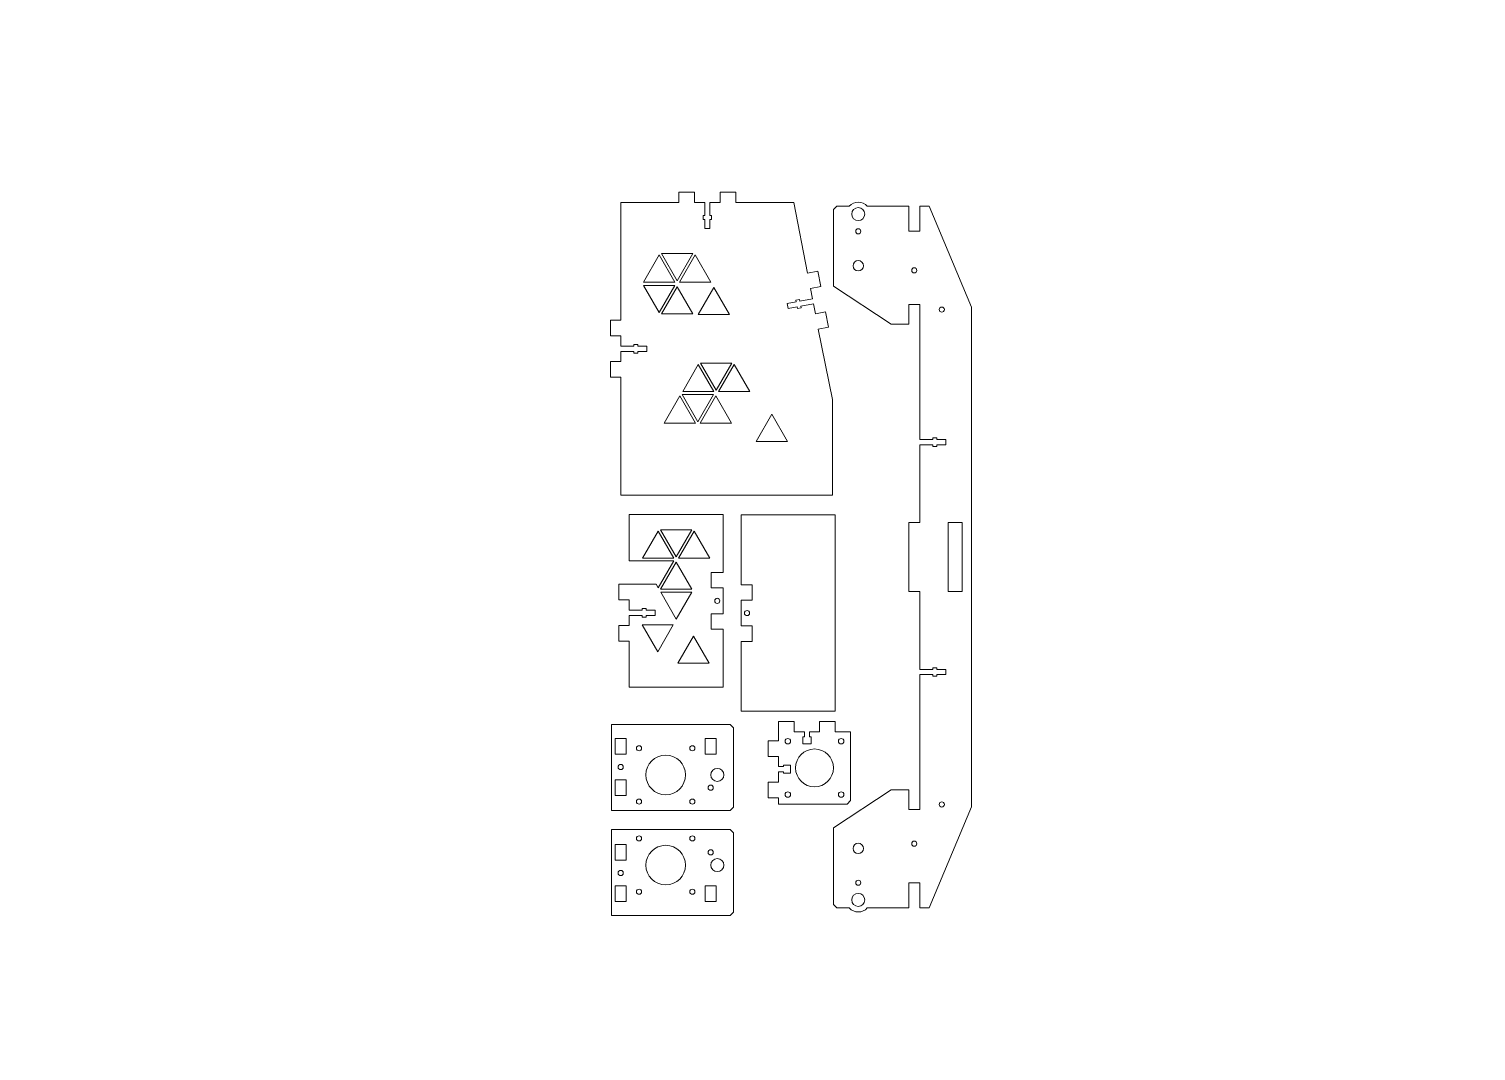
# Model space of a CAD drawing. Header units: millimetres. Extents: x 0 to 841, y 0 to 594.
import ezdxf

# ---------------------------------------------------------------- set-up
doc = ezdxf.new("R2010")
doc.units = ezdxf.units.MM
for name, pattern in [('K5LT32768', [0]), ('K5LT32769', [0]), ('K5LT32770', [0])]:
    doc.linetypes.add(name, pattern=pattern)

# ---------------------------------------------------------------- blocks, each defined once
blk = doc.blocks.new('U1')
at = {"color": 7, "linetype": 'K5LT32768', "lineweight": 18}
for p, q in [((377.75, 499.08), (377.75, 493.08)), ((377.75, 499.08), (386.85, 499.08)), ((386.85, 493.08), (386.85, 499.08)), ((401.75, 493.08), (401.75, 499.08)), ((401.75, 499.08), (410.85, 499.08)), ((410.85, 499.08), (410.85, 493.08)), ((344.05, 424.68), (344.05, 493.08)), ((344.05, 493.08), (377.75, 493.08)), ((386.85, 493.08), (392.75, 493.08)), ((392.75, 493.08), (392.75, 485.58)), ((395.75, 493.08), (401.75, 493.08)), ((395.75, 485.58), (395.75, 493.08)), ((410.85, 493.08), (444.46, 493.08)), ((444.46, 493.08), (452.55, 452.08)), ((467.56, 489.05), (469.56, 491.05)), ((467.56, 489.05), (467.57, 444.55)), ((469.56, 491.05), (476.75, 491.05)), ((487.18, 491.05), (511.26, 491.05)), ((511.27, 476.5), (511.26, 491.05)), ((517.77, 476.5), (517.77, 491.05)), ((517.77, 491.05), (523.26, 491.05)), ((547.77, 432.35), (523.26, 491.05)), ((391.75, 483.28), (391.75, 485.58)), ((391.75, 485.58), (392.75, 485.58)), ((392.75, 483.28), (391.75, 483.28)), ((392.75, 483.28), (392.75, 478.08)), ((395.75, 485.58), (396.75, 485.58)), ((395.75, 478.08), (395.75, 483.28)), ((396.75, 483.28), (395.75, 483.28)), ((396.75, 485.58), (396.75, 483.28)), ((392.75, 478.08), (395.75, 478.08)), ((517.77, 476.5), (511.27, 476.5)), ((458.44, 453.22), (452.55, 452.08)), ((460.18, 444.29), (458.44, 453.22)), ((454.29, 443.14), (460.18, 444.29)), ((455.43, 437.25), (454.29, 443.14)), ((501.07, 422.35), (467.57, 444.55)), ((445.81, 435.38), (440.71, 434.39)), ((440.71, 434.39), (441.28, 431.45)), ((441.28, 431.45), (446.38, 432.44)), ((445.62, 436.36), (447.88, 436.8)), ((445.81, 435.38), (445.62, 436.36)), ((446.57, 431.46), (446.38, 432.44)), ((448.83, 431.89), (446.57, 431.46)), ((447.88, 436.8), (448.07, 435.82)), ((455.43, 437.25), (448.07, 435.82)), ((448.64, 432.88), (456, 434.31)), ((448.64, 432.88), (448.83, 431.89)), ((457.13, 428.52), (456, 434.31)), ((457.13, 428.52), (463.02, 429.66)), ((464.76, 420.73), (463.02, 429.66)), ((517.77, 433.9), (511.27, 433.9)), ((511.27, 433.9), (511.27, 422.35)), ((517.77, 433.9), (517.77, 355.4)), ((547.77, 432.35), (547.77, 141.85)), ((338.05, 415.58), (338.05, 424.68)), ((344.05, 424.68), (338.05, 424.68)), ((464.76, 420.73), (458.75, 419.56)), ((511.27, 422.35), (501.07, 422.35)), ((344.05, 415.58), (338.05, 415.58)), ((344.05, 409.58), (344.05, 415.58)), ((344.05, 409.58), (344.05, 415.58)), ((458.75, 419.56), (467.06, 378.58)), ((351.55, 409.58), (344.05, 409.58)), ((344.05, 400.68), (344.05, 406.58)), ((344.05, 400.68), (344.05, 406.58)), ((344.05, 400.68), (344.05, 406.58)), ((344.05, 406.58), (351.55, 406.58)), ((351.55, 409.58), (351.55, 410.58)), ((351.55, 410.58), (353.85, 410.58)), ((351.55, 405.58), (351.55, 406.58)), ((353.85, 405.58), (351.55, 405.58)), ((353.85, 410.58), (353.85, 409.58)), ((359.05, 409.58), (353.85, 409.58)), ((353.85, 406.58), (359.05, 406.58)), ((353.85, 406.58), (353.85, 405.58)), ((359.05, 406.58), (359.05, 409.58)), ((344.05, 400.68), (338.05, 400.68)), ((338.05, 391.58), (338.05, 400.68)), ((338.05, 391.58), (344.05, 391.58)), ((344.05, 323.08), (344.05, 391.58)), ((467.06, 323.08), (467.06, 378.58)), ((525.27, 355.4), (517.77, 355.4)), ((525.27, 355.4), (525.27, 356.4)), ((525.27, 356.4), (527.57, 356.4)), ((527.57, 356.4), (527.57, 355.4)), ((532.77, 355.4), (527.57, 355.4)), ((532.77, 352.4), (532.77, 355.4)), ((517.77, 352.4), (517.77, 307.1)), ((517.77, 352.4), (525.27, 352.4)), ((525.27, 351.4), (525.27, 352.4)), ((527.57, 351.4), (525.27, 351.4)), ((527.57, 352.4), (532.77, 352.4)), ((527.57, 352.4), (527.57, 351.4)), ((344.05, 323.08), (467.06, 323.08)), ((348.87, 284.9), (348.87, 311.84)), ((348.87, 311.84), (403.47, 311.84)), ((403.47, 278.14), (403.47, 311.84)), ((468.47, 311.54), (413.87, 311.54)), ((413.87, 311.54), (413.87, 271.04)), ((468.47, 311.54), (468.47, 197.54)), ((517.77, 307.1), (511.27, 307.1)), ((511.27, 307.1), (511.27, 267.1)), ((396.57, 269.14), (396.57, 278.14)), ((396.57, 278.14), (403.47, 278.14)), ((342.87, 262.14), (342.87, 271.24)), ((342.87, 271.24), (364.54, 271.24)), ((396.57, 269.14), (403.47, 269.14)), ((403.47, 254.14), (403.47, 269.14)), ((420.37, 271.04), (413.87, 271.04)), ((420.37, 262.04), (420.37, 271.04)), ((348.87, 262.14), (342.87, 262.14)), ((348.87, 256.14), (348.87, 262.14)), ((413.87, 262.04), (413.87, 247.04)), ((413.87, 262.04), (420.37, 262.04)), ((511.27, 267.1), (517.77, 267.1)), ((517.77, 267.1), (517.77, 221.8)), ((356.37, 256.14), (348.87, 256.14)), ((348.87, 247.24), (348.87, 253.14)), ((348.87, 253.14), (356.37, 253.14)), ((356.37, 256.14), (356.37, 257.14)), ((356.37, 257.14), (358.67, 257.14)), ((356.37, 252.14), (356.37, 253.14)), ((358.67, 257.14), (358.67, 256.14)), ((363.87, 256.14), (358.67, 256.14)), ((358.67, 253.14), (363.87, 253.14)), ((358.67, 253.14), (358.67, 252.14)), ((363.87, 253.14), (363.87, 256.14)), ((403.47, 254.14), (396.57, 254.14)), ((396.57, 254.14), (396.57, 245.14)), ((348.87, 247.24), (342.87, 247.24)), ((342.87, 238.14), (342.87, 247.24)), ((358.67, 252.14), (356.37, 252.14)), ((396.57, 245.14), (403.47, 245.14)), ((403.47, 211.44), (403.47, 245.14)), ((420.37, 247.04), (413.87, 247.04)), ((420.37, 247.04), (420.37, 238.04)), ((342.87, 238.14), (348.87, 238.14)), ((348.87, 211.44), (348.87, 238.14)), ((413.87, 197.54), (413.87, 238.04)), ((420.37, 238.04), (413.87, 238.04)), ((517.77, 221.8), (525.27, 221.8)), ((517.77, 218.8), (517.77, 140.3)), ((525.27, 218.8), (517.77, 218.8)), ((527.57, 222.8), (525.27, 222.8)), ((525.27, 222.8), (525.27, 221.8)), ((525.27, 218.8), (525.27, 217.8)), ((527.57, 221.8), (527.57, 222.8)), ((527.57, 221.8), (532.77, 221.8)), ((532.77, 218.8), (527.57, 218.8)), ((527.57, 217.8), (527.57, 218.8)), ((532.77, 221.8), (532.77, 218.8)), ((403.47, 211.44), (348.87, 211.44)), ((525.27, 217.8), (527.57, 217.8)), ((468.47, 197.54), (413.87, 197.54)), ((338.55, 139.76), (338.55, 189.76)), ((338.55, 189.76), (407.55, 189.76)), ((409.55, 187.76), (407.55, 189.76)), ((409.55, 187.76), (409.55, 141.76)), ((444.63, 191.56), (435.53, 191.56)), ((435.53, 191.56), (435.53, 185.56)), ((435.53, 185.56), (435.53, 180.31)), ((444.63, 185.56), (444.63, 191.56)), ((450.63, 185.56), (444.63, 185.56)), ((450.63, 182.56), (450.63, 185.56)), ((459.53, 185.56), (453.63, 185.56)), ((453.63, 182.56), (453.63, 185.56)), ((459.53, 185.56), (459.53, 191.56)), ((468.63, 191.56), (459.53, 191.56)), ((468.63, 191.56), (468.63, 185.56)), ((477.53, 185.56), (468.63, 185.56)), ((477.53, 145.56), (477.53, 185.56)), ((429.53, 180.31), (435.53, 180.31)), ((429.53, 180.31), (429.53, 171.21)), ((449.73, 178.56), (449.73, 182.56)), ((449.73, 182.56), (450.63, 182.56)), ((454.53, 178.56), (449.73, 178.56)), ((454.53, 182.56), (453.63, 182.56)), ((454.53, 178.56), (454.53, 182.56)), ((435.53, 171.21), (429.53, 171.21)), ((435.53, 171.21), (435.53, 165.31)), ((438.53, 165.31), (435.53, 165.31)), ((435.53, 162.31), (435.53, 156.31)), ((438.53, 162.31), (435.53, 162.31)), ((442.53, 166.21), (438.53, 166.21)), ((438.53, 166.21), (438.53, 165.31)), ((438.53, 161.41), (438.53, 162.31)), ((442.53, 161.41), (438.53, 161.41)), ((442.53, 166.21), (442.53, 161.41)), ((435.53, 156.31), (429.53, 156.31)), ((429.53, 156.31), (429.53, 147.21)), ((501.07, 151.85), (467.57, 129.65)), ((511.27, 151.85), (501.07, 151.85)), ((511.27, 140.3), (511.27, 151.85)), ((435.53, 147.21), (429.53, 147.21)), ((435.53, 143.56), (435.53, 147.21)), ((475.53, 143.56), (435.53, 143.56)), ((475.53, 143.56), (477.53, 145.56)), ((407.55, 139.76), (338.55, 139.76)), ((407.55, 139.76), (409.55, 141.76)), ((517.77, 140.3), (511.27, 140.3)), ((547.77, 141.85), (523.26, 83.16)), ((407.55, 128.78), (338.55, 128.78)), ((338.55, 128.78), (338.55, 78.78)), ((407.55, 128.78), (409.55, 126.78)), ((409.55, 80.78), (409.55, 126.78)), ((467.56, 85.16), (467.57, 129.66)), ((511.27, 97.71), (511.26, 83.16)), ((517.77, 97.71), (511.27, 97.71)), ((517.77, 97.71), (517.76, 83.16)), ((467.56, 85.16), (469.56, 83.16)), ((338.55, 78.78), (407.55, 78.78)), ((409.55, 80.78), (407.55, 78.78)), ((469.56, 83.16), (476.75, 83.16)), ((487.18, 83.16), (511.26, 83.16)), ((517.76, 83.16), (523.26, 83.16))]:
    blk.add_line(p, q, dxfattribs=at)
at = {"color": 3, "linetype": 'K5LT32770', "lineweight": 18, "true_color": 0x00ff00}
for p, q in [((357.17, 446.92), (366.27, 462.67)), ((366.27, 462.67), (375.36, 446.92)), ((367.62, 463.45), (376.71, 447.7)), ((385.8, 463.45), (367.62, 463.45)), ((376.71, 447.7), (385.8, 463.45)), ((378.06, 446.92), (387.15, 462.67)), ((387.15, 462.67), (396.25, 446.92)), ((375.36, 446.92), (357.17, 446.92)), ((396.25, 446.92), (378.06, 446.92)), ((357.18, 444.96), (366.28, 429.21)), ((375.37, 444.96), (357.18, 444.96)), ((366.28, 429.21), (375.37, 444.96)), ((367.63, 428.43), (376.72, 444.18)), ((376.72, 444.18), (385.82, 428.43)), ((388.91, 428.01), (398.01, 443.76)), ((398.01, 443.76), (407.1, 428.01)), ((385.82, 428.43), (367.63, 428.43)), ((407.1, 428.01), (388.91, 428.01)), ((379.92, 383.21), (389.01, 398.96)), ((389.01, 398.96), (398.1, 383.21)), ((390.36, 399.75), (399.45, 384)), ((408.55, 399.75), (390.36, 399.75)), ((399.45, 384), (408.55, 399.75)), ((400.81, 383.22), (409.9, 398.97)), ((409.9, 398.97), (418.99, 383.22)), ((369.19, 364.97), (378.29, 380.72)), ((378.29, 380.72), (387.38, 364.97)), ((379.64, 381.5), (388.73, 365.75)), ((397.82, 381.5), (379.64, 381.5)), ((398.1, 383.21), (379.92, 383.21)), ((388.73, 365.75), (397.82, 381.5)), ((390.08, 364.97), (399.18, 380.72)), ((399.18, 380.72), (408.27, 364.97)), ((418.99, 383.22), (400.81, 383.22)), ((422.59, 354.3), (431.68, 370.05)), ((431.68, 370.05), (440.77, 354.3)), ((387.38, 364.97), (369.19, 364.97)), ((408.27, 364.97), (390.08, 364.97)), ((440.77, 354.3), (422.59, 354.3)), ((367.1, 302.99), (376.19, 287.24)), ((385.28, 302.99), (367.1, 302.99)), ((376.19, 287.24), (385.28, 302.99)), ((534.27, 307.1), (542.27, 307.1)), ((534.27, 267.1), (534.27, 307.1)), ((542.27, 267.1), (542.27, 307.1)), ((356.65, 286.46), (365.74, 302.21)), ((365.74, 302.21), (374.84, 286.46)), ((377.54, 286.46), (386.63, 302.21)), ((386.63, 302.21), (395.73, 286.46)), ((374.84, 286.46), (356.65, 286.46)), ((395.73, 286.46), (377.54, 286.46)), ((374.84, 284.9), (348.87, 284.9)), ((365.75, 269.15), (374.84, 284.9)), ((367.1, 268.37), (376.19, 284.12)), ((376.19, 284.12), (385.28, 268.37)), ((364.54, 271.24), (365.75, 269.15)), ((385.28, 268.37), (367.1, 268.37)), ((367.16, 266.7), (385.22, 266.7)), ((367.16, 266.7), (376.19, 251.06)), ((376.19, 251.06), (385.22, 266.7)), ((542.27, 267.1), (534.27, 267.1)), ((356.4, 247.72), (374.46, 247.72)), ((356.4, 247.72), (365.43, 232.08)), ((365.43, 232.08), (374.46, 247.72)), ((377.08, 225.43), (386.17, 241.18)), ((386.17, 241.18), (395.27, 225.43)), ((395.27, 225.43), (377.08, 225.43)), ((347.15, 181.56), (340.65, 181.56)), ((340.65, 181.56), (340.65, 172.56)), ((347.15, 181.56), (347.15, 172.56)), ((392.95, 172.56), (392.95, 181.56)), ((392.95, 181.56), (399.45, 181.56)), ((399.45, 181.56), (399.45, 172.56)), ((347.15, 172.56), (340.65, 172.56)), ((399.45, 172.56), (392.95, 172.56)), ((347.15, 157.56), (340.65, 157.56)), ((340.65, 157.56), (340.65, 148.56)), ((347.15, 157.56), (347.15, 148.56)), ((347.15, 148.56), (340.65, 148.56)), ((347.15, 119.98), (340.65, 119.98)), ((340.65, 110.98), (340.65, 119.98)), ((347.15, 110.98), (347.15, 119.98)), ((347.15, 110.98), (340.65, 110.98)), ((347.15, 95.98), (340.65, 95.98)), ((340.65, 86.98), (340.65, 95.98)), ((347.15, 86.98), (347.15, 95.98)), ((399.45, 95.98), (392.95, 95.98)), ((392.95, 95.98), (392.95, 86.98)), ((399.45, 86.98), (399.45, 95.98)), ((347.15, 86.98), (340.65, 86.98)), ((392.95, 86.98), (399.45, 86.98))]:
    blk.add_line(p, q, dxfattribs=at)
at = {"color": 1, "linetype": 'K5LT32769', "lineweight": 18, "true_color": 0xff0000}
for centre, radius in [((481.97, 486.39), 3.8), ((481.97, 476.39), 1.5), ((481.97, 456.4), 3), ((514.52, 453.7), 1.5), ((530.52, 430.9), 1.5), ((400.02, 261.64), 1.5), ((417.32, 254.54), 1.5), ((354.55, 175.96), 1.5), ((385.55, 175.96), 1.5), ((441.03, 180.06), 1.6), ((472.03, 180.06), 1.6), ((370.05, 160.46), 11.5), ((456.53, 164.56), 11), ((343.9, 165.06), 1.5), ((400.05, 160.46), 3.8), ((396.2, 153.06), 1.5), ((354.55, 144.96), 1.5), ((385.55, 144.96), 1.5), ((441.03, 149.06), 1.6), ((472.03, 149.06), 1.6), ((530.52, 143.3), 1.5), ((354.55, 123.58), 1.5), ((370.05, 108.08), 11.5), ((385.55, 123.58), 1.5), ((481.98, 117.8), 3), ((514.52, 120.5), 1.5), ((396.2, 115.48), 1.5), ((400.05, 108.08), 3.8), ((343.9, 103.48), 1.5), ((354.55, 92.58), 1.5), ((385.55, 92.58), 1.5), ((481.97, 97.82), 1.5), ((481.97, 87.82), 3.8)]:
    blk.add_circle(centre, radius, dxfattribs=at)
at = {"color": 7, "linetype": 'K5LT32768', "lineweight": 18}
for centre, start, end in [((481.97, 486.39), 41.80125, 138.20202), ((481.97, 87.82), 221.79798, 318.19875)]:
    blk.add_arc(centre, 7, start, end, dxfattribs=at)

msp = doc.modelspace()

# ---------------------------------------------------------------- block references
msp.add_blockref('U1', (0, 0))

doc.saveas('drawing.dxf')
